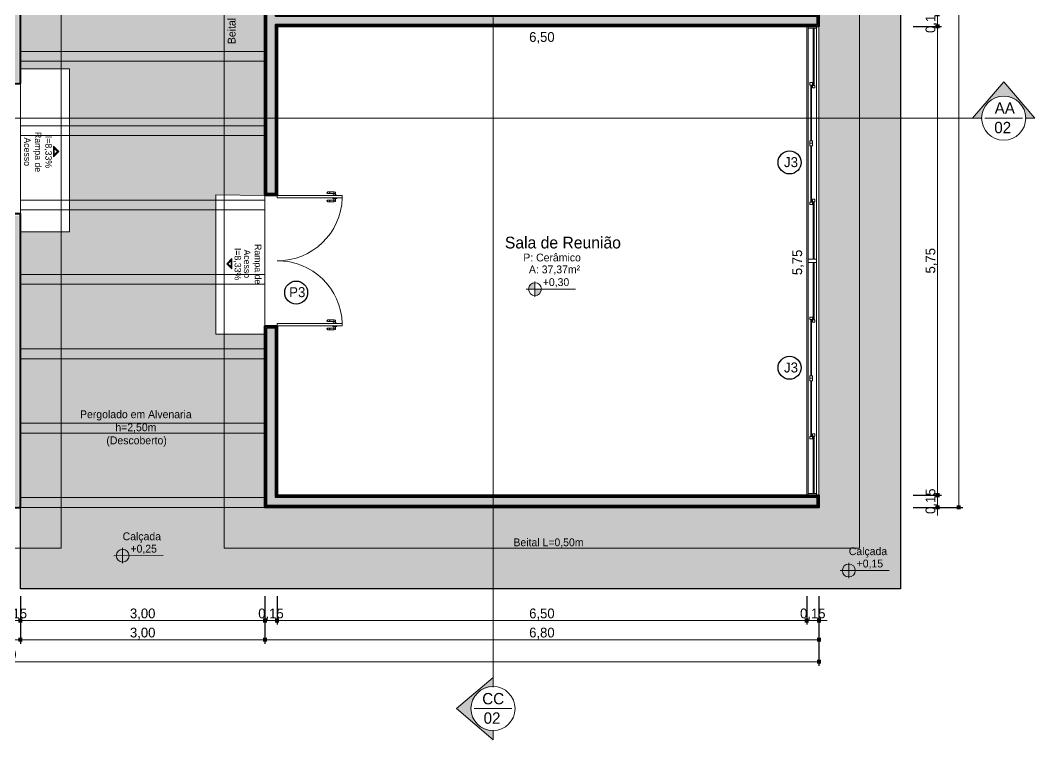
# Model space of a CAD drawing. Header units: millimetres. Extents: x 3006 to 6000, y 1661 to 3774.
# Drawn here: x 3667.03 to 3679.48, y 1802.35 to 1811.18 of the extents above; entities that cross this region are included whole.
import ezdxf

# ---------------------------------------------------------------- set-up
doc = ezdxf.new("R2010")
doc.units = ezdxf.units.MM
doc.header["$LTSCALE"] = 10
doc.linetypes.add('ACAD_ISO03W100', pattern=[30, 12, -18])
for name, color, linetype, lineweight in [('.10', 200, 'Continuous', 9), ('.10 ultra fina', 240, 'Continuous', 5), ('.15', 150, 'Continuous', 15), ('.20', 130, 'Continuous', 20), ('.40', 20, 'Continuous', 40), ('.40 Interno parede', 27, 'Continuous', 40), ('COTAS', 230, 'Continuous', 15), ('MARCAÇÕES', 230, 'Continuous', 15)]:
    doc.layers.add(name, color=color, linetype=linetype, lineweight=lineweight)
doc.layers.add('.20 hachura', color=185, linetype='Continuous')
doc.layers.add('Escrita', color=34, linetype='Continuous')
doc.styles.add('Texto Wilian', font='himalaya.ttf')
doc.dimstyles.new('Cota 1-75 Exter WMJ', dxfattribs={"dimtxt": 0.12, "dimasz": 0.05, "dimexe": 0.05, "dimexo": 0.1, "dimgap": 0.002, "dimtad": 1, "dimzin": 1, "dimtxsty": 'Texto Wilian', "dimblk": 'BOXFILLED', "dimcen": 2.5, "dimclrd": 230, "dimclre": 230, "dimclrt": 104, "dimazin": 0, "dimtfac": 1, "dimtix": 1, "dimtmove": 0, "dimatfit": 3, "dimfxl": 0.3, "dimfxlon": 1, "dimlwd": 20, "dimarcsym": 1})
doc.dimstyles.new('Cota 1-75 Interna WMJ', dxfattribs={"dimtxt": 0.12, "dimasz": 0.01, "dimexe": 1.25, "dimexo": 0.625, "dimgap": 0.05, "dimtad": 1, "dimzin": 1, "dimtxsty": 'Texto Wilian', "dimcen": 0, "dimse1": 1, "dimse2": 1, "dimsd1": 1, "dimsd2": 1, "dimclrd": 106, "dimclrt": 104, "dimazin": 0, "dimtfac": 1, "dimtix": 1, "dimtmove": 0, "dimatfit": 3, "dimfxl": 1, "dimlwd": 35, "dimarcsym": 2})

# ---------------------------------------------------------------- blocks, each defined once
blk = doc.blocks.new('_BoxFilled')
at = {"color": 0, "linetype": 'ByBlock', "lineweight": -2}
blk.add_line((-0.5, 0), (-1, 0), dxfattribs=at)
at = {"color": 0, "linetype": 'ByBlock'}
blk.add_solid([(-0.5, 0.5), (0.5, 0.5), (-0.5, -0.5), (0.5, -0.5)], dxfattribs=at)
blk = doc.blocks.new('*D93')
at = {"layer": 'COTAS', "color": 230, "lineweight": -2, "transparency": 16777216}
for p, q in [((3666.879, 1804.117), (3666.879, 1803.767)), ((3667.029, 1804.117), (3667.029, 1803.767))]:
    blk.add_line(p, q, dxfattribs=at)
at = {"layer": 'COTAS', "color": 230, "linetype": 'Continuous', "lineweight": 20, "transparency": 16777216}
for p, q in [((3666.829, 1803.817), (3666.779, 1803.817)), ((3666.879, 1803.817), (3667.029, 1803.817)), ((3667.079, 1803.817), (3667.129, 1803.817))]:
    blk.add_line(p, q, dxfattribs=at)
at = {"layer": 'Defpoints', "color": 0, "transparency": 16777216}
for p in [(3666.879, 1804.54), (3667.029, 1804.39), (3667.029, 1803.817)]:
    blk.add_point(p, dxfattribs=at)
at = {"layer": 'COTAS', "color": 230, "lineweight": 20, "transparency": 16777216, "xscale": 0.05, "yscale": 0.05, "zscale": 0.05}
blk.add_blockref('_BoxFilled', (3666.879, 1803.817), dxfattribs=at)
at = {"layer": 'COTAS', "color": 230, "lineweight": 20, "transparency": 16777216, "xscale": 0.05, "yscale": 0.05, "zscale": 0.05, "rotation": 180}
blk.add_blockref('_BoxFilled', (3667.029, 1803.817), dxfattribs=at)
at = {"layer": 'COTAS', "color": 104, "transparency": 16777216, "insert": (3666.954, 1803.893), "char_height": 0.12, "attachment_point": 5, "style": 'Texto Wilian'}
blk.add_mtext('0,15', dxfattribs=at)
blk = doc.blocks.new('*D94')
at = {"layer": 'COTAS', "color": 230, "lineweight": -2, "transparency": 16777216}
for p, q in [((3667.029, 1804.117), (3667.029, 1803.767)), ((3670.029, 1804.117), (3670.029, 1803.767))]:
    blk.add_line(p, q, dxfattribs=at)
at = {"layer": 'COTAS', "color": 230, "linetype": 'Continuous', "lineweight": 20, "transparency": 16777216}
blk.add_line((3667.079, 1803.817), (3669.979, 1803.817), dxfattribs=at)
at = {"layer": 'Defpoints', "color": 0, "transparency": 16777216}
for p in [(3667.029, 1804.39), (3670.029, 1804.39), (3670.029, 1803.817)]:
    blk.add_point(p, dxfattribs=at)
at = {"layer": 'COTAS', "color": 230, "lineweight": 20, "transparency": 16777216, "xscale": 0.05, "yscale": 0.05, "zscale": 0.05, "rotation": 180}
blk.add_blockref('_BoxFilled', (3667.029, 1803.817), dxfattribs=at)
at = {"layer": 'COTAS', "color": 230, "lineweight": 20, "transparency": 16777216, "xscale": 0.05, "yscale": 0.05, "zscale": 0.05}
blk.add_blockref('_BoxFilled', (3670.029, 1803.817), dxfattribs=at)
at = {"layer": 'COTAS', "color": 104, "transparency": 16777216, "insert": (3668.529, 1803.893), "char_height": 0.12, "attachment_point": 5, "style": 'Texto Wilian'}
blk.add_mtext('3,00', dxfattribs=at)
blk = doc.blocks.new('*D95')
at = {"layer": 'COTAS', "color": 230, "lineweight": -2, "transparency": 16777216}
for p, q in [((3670.029, 1804.117), (3670.029, 1803.767)), ((3670.179, 1804.117), (3670.179, 1803.767))]:
    blk.add_line(p, q, dxfattribs=at)
at = {"layer": 'COTAS', "color": 230, "linetype": 'Continuous', "lineweight": 20, "transparency": 16777216}
for p, q in [((3669.979, 1803.817), (3669.929, 1803.817)), ((3670.029, 1803.817), (3670.179, 1803.817)), ((3670.229, 1803.817), (3670.279, 1803.817))]:
    blk.add_line(p, q, dxfattribs=at)
at = {"layer": 'Defpoints', "color": 0, "transparency": 16777216}
for p in [(3670.179, 1804.54), (3670.029, 1804.39), (3670.179, 1803.817)]:
    blk.add_point(p, dxfattribs=at)
at = {"layer": 'COTAS', "color": 230, "lineweight": 20, "transparency": 16777216, "xscale": 0.05, "yscale": 0.05, "zscale": 0.05}
blk.add_blockref('_BoxFilled', (3670.029, 1803.817), dxfattribs=at)
at = {"layer": 'COTAS', "color": 230, "lineweight": 20, "transparency": 16777216, "xscale": 0.05, "yscale": 0.05, "zscale": 0.05, "rotation": 180}
blk.add_blockref('_BoxFilled', (3670.179, 1803.817), dxfattribs=at)
at = {"layer": 'COTAS', "color": 104, "transparency": 16777216, "insert": (3670.104, 1803.893), "char_height": 0.12, "attachment_point": 5, "style": 'Texto Wilian'}
blk.add_mtext('0,15', dxfattribs=at)
blk = doc.blocks.new('*D96')
at = {"layer": 'COTAS', "color": 230, "lineweight": -2, "transparency": 16777216}
for p, q in [((3670.179, 1804.117), (3670.179, 1803.767)), ((3676.679, 1804.117), (3676.679, 1803.767))]:
    blk.add_line(p, q, dxfattribs=at)
at = {"layer": 'COTAS', "color": 230, "linetype": 'Continuous', "lineweight": 20, "transparency": 16777216}
blk.add_line((3670.229, 1803.817), (3676.629, 1803.817), dxfattribs=at)
at = {"layer": 'Defpoints', "color": 0, "transparency": 16777216}
for p in [(3670.179, 1804.54), (3676.679, 1804.54), (3676.679, 1803.817)]:
    blk.add_point(p, dxfattribs=at)
at = {"layer": 'COTAS', "color": 230, "lineweight": 20, "transparency": 16777216, "xscale": 0.05, "yscale": 0.05, "zscale": 0.05, "rotation": 180}
blk.add_blockref('_BoxFilled', (3670.179, 1803.817), dxfattribs=at)
at = {"layer": 'COTAS', "color": 230, "lineweight": 20, "transparency": 16777216, "xscale": 0.05, "yscale": 0.05, "zscale": 0.05}
blk.add_blockref('_BoxFilled', (3676.679, 1803.817), dxfattribs=at)
at = {"layer": 'COTAS', "color": 104, "transparency": 16777216, "insert": (3673.429, 1803.893), "char_height": 0.12, "attachment_point": 5, "style": 'Texto Wilian'}
blk.add_mtext('6,50', dxfattribs=at)
blk = doc.blocks.new('*D97')
at = {"layer": 'COTAS', "color": 230, "lineweight": -2, "transparency": 16777216}
for p, q in [((3676.679, 1804.117), (3676.679, 1803.767)), ((3676.829, 1804.117), (3676.829, 1803.767))]:
    blk.add_line(p, q, dxfattribs=at)
at = {"layer": 'COTAS', "color": 230, "linetype": 'Continuous', "lineweight": 20, "transparency": 16777216}
for p, q in [((3676.629, 1803.817), (3676.579, 1803.817)), ((3676.679, 1803.817), (3676.829, 1803.817)), ((3676.879, 1803.817), (3676.929, 1803.817))]:
    blk.add_line(p, q, dxfattribs=at)
at = {"layer": 'Defpoints', "color": 0, "transparency": 16777216}
for p in [(3676.679, 1804.54), (3676.829, 1804.54), (3676.829, 1803.817)]:
    blk.add_point(p, dxfattribs=at)
at = {"layer": 'COTAS', "color": 230, "lineweight": 20, "transparency": 16777216, "xscale": 0.05, "yscale": 0.05, "zscale": 0.05}
blk.add_blockref('_BoxFilled', (3676.679, 1803.817), dxfattribs=at)
at = {"layer": 'COTAS', "color": 230, "lineweight": 20, "transparency": 16777216, "xscale": 0.05, "yscale": 0.05, "zscale": 0.05, "rotation": 180}
blk.add_blockref('_BoxFilled', (3676.829, 1803.817), dxfattribs=at)
at = {"layer": 'COTAS', "color": 104, "transparency": 16777216, "insert": (3676.754, 1803.893), "char_height": 0.12, "attachment_point": 5, "style": 'Texto Wilian'}
blk.add_mtext('0,15', dxfattribs=at)
blk = doc.blocks.new('*D98')
at = {"layer": 'COTAS', "color": 230, "lineweight": -2, "transparency": 16777216}
for p, q in [((3656.729, 1803.881), (3656.729, 1803.531)), ((3667.029, 1803.881), (3667.029, 1803.531))]:
    blk.add_line(p, q, dxfattribs=at)
at = {"layer": 'COTAS', "color": 230, "linetype": 'Continuous', "lineweight": 20, "transparency": 16777216}
blk.add_line((3656.779, 1803.581), (3666.979, 1803.581), dxfattribs=at)
at = {"layer": 'Defpoints', "color": 0, "transparency": 16777216}
for p in [(3656.729, 1804.39), (3667.029, 1804.39), (3667.029, 1803.581)]:
    blk.add_point(p, dxfattribs=at)
at = {"layer": 'COTAS', "color": 230, "lineweight": 20, "transparency": 16777216, "xscale": 0.05, "yscale": 0.05, "zscale": 0.05, "rotation": 180}
blk.add_blockref('_BoxFilled', (3656.729, 1803.581), dxfattribs=at)
at = {"layer": 'COTAS', "color": 230, "lineweight": 20, "transparency": 16777216, "xscale": 0.05, "yscale": 0.05, "zscale": 0.05}
blk.add_blockref('_BoxFilled', (3667.029, 1803.581), dxfattribs=at)
at = {"layer": 'COTAS', "color": 104, "transparency": 16777216, "insert": (3661.879, 1803.658), "char_height": 0.12, "attachment_point": 5, "style": 'Texto Wilian'}
blk.add_mtext('10,30', dxfattribs=at)
blk = doc.blocks.new('*D99')
at = {"layer": 'COTAS', "color": 230, "lineweight": -2, "transparency": 16777216}
for p, q in [((3667.029, 1803.881), (3667.029, 1803.531)), ((3670.029, 1803.881), (3670.029, 1803.531))]:
    blk.add_line(p, q, dxfattribs=at)
at = {"layer": 'COTAS', "color": 230, "linetype": 'Continuous', "lineweight": 20, "transparency": 16777216}
blk.add_line((3667.079, 1803.581), (3669.979, 1803.581), dxfattribs=at)
at = {"layer": 'Defpoints', "color": 0, "transparency": 16777216}
for p in [(3667.029, 1804.39), (3670.029, 1804.39), (3670.029, 1803.581)]:
    blk.add_point(p, dxfattribs=at)
at = {"layer": 'COTAS', "color": 230, "lineweight": 20, "transparency": 16777216, "xscale": 0.05, "yscale": 0.05, "zscale": 0.05, "rotation": 180}
blk.add_blockref('_BoxFilled', (3667.029, 1803.581), dxfattribs=at)
at = {"layer": 'COTAS', "color": 230, "lineweight": 20, "transparency": 16777216, "xscale": 0.05, "yscale": 0.05, "zscale": 0.05}
blk.add_blockref('_BoxFilled', (3670.029, 1803.581), dxfattribs=at)
at = {"layer": 'COTAS', "color": 104, "transparency": 16777216, "insert": (3668.529, 1803.658), "char_height": 0.12, "attachment_point": 5, "style": 'Texto Wilian'}
blk.add_mtext('3,00', dxfattribs=at)
blk = doc.blocks.new('*D100')
at = {"layer": 'COTAS', "color": 230, "lineweight": -2, "transparency": 16777216}
for p, q in [((3670.029, 1803.881), (3670.029, 1803.531)), ((3676.829, 1803.881), (3676.829, 1803.531))]:
    blk.add_line(p, q, dxfattribs=at)
at = {"layer": 'COTAS', "color": 230, "linetype": 'Continuous', "lineweight": 20, "transparency": 16777216}
blk.add_line((3676.779, 1803.581), (3670.079, 1803.581), dxfattribs=at)
at = {"layer": 'Defpoints', "color": 0, "transparency": 16777216}
for p in [(3670.029, 1804.39), (3676.829, 1804.39), (3670.029, 1803.581)]:
    blk.add_point(p, dxfattribs=at)
at = {"layer": 'COTAS', "color": 230, "lineweight": 20, "transparency": 16777216, "xscale": 0.05, "yscale": 0.05, "zscale": 0.05, "rotation": 180}
blk.add_blockref('_BoxFilled', (3670.029, 1803.581), dxfattribs=at)
at = {"layer": 'COTAS', "color": 230, "lineweight": 20, "transparency": 16777216, "xscale": 0.05, "yscale": 0.05, "zscale": 0.05}
blk.add_blockref('_BoxFilled', (3676.829, 1803.581), dxfattribs=at)
at = {"layer": 'COTAS', "color": 104, "transparency": 16777216, "insert": (3673.429, 1803.658), "char_height": 0.12, "attachment_point": 5, "style": 'Texto Wilian'}
blk.add_mtext('6,80', dxfattribs=at)
blk = doc.blocks.new('*D84')
at = {"layer": 'COTAS', "color": 230, "lineweight": -2, "transparency": 16777216}
for p, q in [((3656.729, 1803.612), (3656.729, 1803.262)), ((3676.829, 1803.612), (3676.829, 1803.262))]:
    blk.add_line(p, q, dxfattribs=at)
at = {"layer": 'COTAS', "color": 230, "linetype": 'Continuous', "lineweight": 20, "transparency": 16777216}
blk.add_line((3676.779, 1803.312), (3656.779, 1803.312), dxfattribs=at)
at = {"layer": 'Defpoints', "color": 0, "transparency": 16777216}
for p in [(3656.729, 1804.39), (3676.829, 1804.39), (3656.729, 1803.312)]:
    blk.add_point(p, dxfattribs=at)
at = {"layer": 'COTAS', "color": 230, "lineweight": 20, "transparency": 16777216, "xscale": 0.05, "yscale": 0.05, "zscale": 0.05, "rotation": 180}
blk.add_blockref('_BoxFilled', (3656.729, 1803.312), dxfattribs=at)
at = {"layer": 'COTAS', "color": 230, "lineweight": 20, "transparency": 16777216, "xscale": 0.05, "yscale": 0.05, "zscale": 0.05}
blk.add_blockref('_BoxFilled', (3676.829, 1803.312), dxfattribs=at)
at = {"layer": 'COTAS', "color": 104, "transparency": 16777216, "insert": (3666.779, 1803.389), "char_height": 0.12, "attachment_point": 5, "style": 'Texto Wilian'}
blk.add_mtext('20,10', dxfattribs=at)
blk = doc.blocks.new('*D101')
at = {"layer": 'COTAS', "color": 230, "linetype": 'Continuous', "lineweight": 20, "transparency": 16777216}
for p, q in [((3678.285, 1805.405), (3678.285, 1805.455)), ((3678.285, 1805.205), (3678.285, 1805.355)), ((3678.285, 1805.155), (3678.285, 1805.105))]:
    blk.add_line(p, q, dxfattribs=at)
at = {"layer": 'COTAS', "color": 230, "lineweight": -2, "transparency": 16777216}
for p, q in [((3677.985, 1805.355), (3678.335, 1805.355)), ((3677.985, 1805.205), (3678.335, 1805.205))]:
    blk.add_line(p, q, dxfattribs=at)
at = {"layer": 'Defpoints', "color": 0, "transparency": 16777216}
for p in [(3677.485, 1805.355), (3678.285, 1805.355), (3677.485, 1805.205)]:
    blk.add_point(p, dxfattribs=at)
at = {"layer": 'COTAS', "color": 230, "lineweight": 20, "transparency": 16777216, "xscale": 0.05, "yscale": 0.05, "zscale": 0.05}
for p, rotation in [((3678.285, 1805.355), 270), ((3678.285, 1805.205), 90)]:
    blk.add_blockref('_BoxFilled', p, dxfattribs=dict(at, rotation=rotation))
at = {"layer": 'COTAS', "color": 104, "transparency": 16777216, "insert": (3678.209, 1805.28), "char_height": 0.12, "attachment_point": 5, "rotation": 90, "style": 'Texto Wilian'}
blk.add_mtext('0,15', dxfattribs=at)
blk = doc.blocks.new('*D102')
at = {"layer": 'COTAS', "color": 230, "lineweight": -2, "transparency": 16777216}
for p, q in [((3677.985, 1811.105), (3678.335, 1811.105)), ((3677.985, 1805.355), (3678.335, 1805.355))]:
    blk.add_line(p, q, dxfattribs=at)
at = {"layer": 'COTAS', "color": 230, "linetype": 'Continuous', "lineweight": 20, "transparency": 16777216}
blk.add_line((3678.285, 1805.405), (3678.285, 1811.055), dxfattribs=at)
at = {"layer": 'Defpoints', "color": 0, "transparency": 16777216}
for p in [(3677.485, 1811.105), (3678.285, 1811.105), (3677.485, 1805.355)]:
    blk.add_point(p, dxfattribs=at)
at = {"layer": 'COTAS', "color": 230, "lineweight": 20, "transparency": 16777216, "xscale": 0.05, "yscale": 0.05, "zscale": 0.05}
for p, rotation in [((3678.285, 1811.105), 90), ((3678.285, 1805.355), 270)]:
    blk.add_blockref('_BoxFilled', p, dxfattribs=dict(at, rotation=rotation))
at = {"layer": 'COTAS', "color": 104, "transparency": 16777216, "insert": (3678.209, 1808.23), "char_height": 0.12, "attachment_point": 5, "rotation": 90, "style": 'Texto Wilian'}
blk.add_mtext('5,75', dxfattribs=at)
blk = doc.blocks.new('*D103')
at = {"layer": 'COTAS', "color": 230, "lineweight": -2, "transparency": 16777216}
for p, q in [((3677.985, 1811.255), (3678.335, 1811.255)), ((3677.985, 1811.105), (3678.335, 1811.105))]:
    blk.add_line(p, q, dxfattribs=at)
at = {"layer": 'COTAS', "color": 230, "linetype": 'Continuous', "lineweight": 20, "transparency": 16777216}
for p, q in [((3678.285, 1811.305), (3678.285, 1811.355)), ((3678.285, 1811.105), (3678.285, 1811.255)), ((3678.285, 1811.055), (3678.285, 1811.005))]:
    blk.add_line(p, q, dxfattribs=at)
at = {"layer": 'Defpoints', "color": 0, "transparency": 16777216}
for p in [(3677.485, 1811.255), (3678.285, 1811.255), (3677.485, 1811.105)]:
    blk.add_point(p, dxfattribs=at)
at = {"layer": 'COTAS', "color": 230, "lineweight": 20, "transparency": 16777216, "xscale": 0.05, "yscale": 0.05, "zscale": 0.05}
for p, rotation in [((3678.285, 1811.255), 270), ((3678.285, 1811.105), 90)]:
    blk.add_blockref('_BoxFilled', p, dxfattribs=dict(at, rotation=rotation))
at = {"layer": 'COTAS', "color": 104, "transparency": 16777216, "insert": (3678.209, 1811.18), "char_height": 0.12, "attachment_point": 5, "rotation": 90, "style": 'Texto Wilian'}
blk.add_mtext('0,15', dxfattribs=at)
blk = doc.blocks.new('*D85')
at = {"layer": 'COTAS', "color": 230, "lineweight": -2, "transparency": 16777216}
for p, q in [((3678.245, 1822.655), (3678.595, 1822.655)), ((3678.245, 1805.205), (3678.595, 1805.205))]:
    blk.add_line(p, q, dxfattribs=at)
at = {"layer": 'COTAS', "color": 230, "linetype": 'Continuous', "lineweight": 20, "transparency": 16777216}
blk.add_line((3678.545, 1822.605), (3678.545, 1805.255), dxfattribs=at)
at = {"layer": 'Defpoints', "color": 0, "transparency": 16777216}
for p in [(3678.009, 1822.655), (3678.009, 1805.205), (3678.545, 1805.205)]:
    blk.add_point(p, dxfattribs=at)
at = {"layer": 'COTAS', "color": 230, "lineweight": 20, "transparency": 16777216, "xscale": 0.05, "yscale": 0.05, "zscale": 0.05}
for p, rotation in [((3678.545, 1822.655), 90), ((3678.545, 1805.205), 270)]:
    blk.add_blockref('_BoxFilled', p, dxfattribs=dict(at, rotation=rotation))
at = {"layer": 'COTAS', "color": 104, "transparency": 16777216, "insert": (3678.468, 1813.93), "char_height": 0.12, "attachment_point": 5, "rotation": 90, "style": 'Texto Wilian'}
blk.add_mtext('17,45', dxfattribs=at)
blk = doc.blocks.new('*D131')
at = {"layer": 'Defpoints', "color": 0, "transparency": 16777216}
for p in [(3670.179, 1811.105), (3676.679, 1811.105), (3676.679, 1810.84)]:
    blk.add_point(p, dxfattribs=at)
at = {"layer": 'COTAS', "color": 104, "transparency": 16777216, "insert": (3673.429, 1810.964), "char_height": 0.12, "attachment_point": 5, "style": 'Texto Wilian'}
blk.add_mtext('6,50', dxfattribs=at)
blk = doc.blocks.new('*D132')
at = {"layer": 'Defpoints', "color": 0, "transparency": 16777216}
for p in [(3670.179, 1811.105), (3670.179, 1805.355), (3676.699, 1805.355)]:
    blk.add_point(p, dxfattribs=at)
at = {"layer": 'COTAS', "color": 104, "transparency": 16777216, "insert": (3676.574, 1808.21), "char_height": 0.12, "attachment_point": 5, "rotation": 90, "style": 'Texto Wilian'}
blk.add_mtext('5,75', dxfattribs=at)
blk = doc.blocks.new('*D150')
at = {"layer": 'Defpoints', "color": 0, "transparency": 16777216}
for p in [(3676.679, 1812.679), (3676.679, 1810.079), (3676.709, 1810.079)]:
    blk.add_point(p, dxfattribs=at)
at = {"layer": 'COTAS', "color": 104, "transparency": 16777216, "insert": (3676.584, 1811.912), "char_height": 0.12, "attachment_point": 5, "rotation": 90, "style": 'Texto Wilian'}
blk.add_mtext('2,60', dxfattribs=at)

msp = doc.modelspace()

# ---------------------------------------------------------------- hatches: boundary and pattern name
at = {"layer": '.10', "lineweight": 9}
h = msp.add_hatch(color=200, dxfattribs=at)
h.dxf.hatch_style = 1
h.paths.add_polyline_path([(3678.833, 1809.98), (3678.716, 1809.98), (3679.097, 1810.427), (3679.478, 1809.98), (3679.361, 1809.98, 1)])
h = msp.add_hatch(color=200, dxfattribs=at)
h.dxf.hatch_style = 1
h.paths.add_polyline_path([(3672.829, 1802.999), (3672.829, 1803.117), (3672.382, 1802.736), (3672.829, 1802.355), (3672.829, 1802.472, -1)])
at = {"layer": '.10 ultra fina', "lineweight": 5}
h = msp.add_hatch(color=240, dxfattribs=at)
h.dxf.hatch_style = 1
h.paths.add_polyline_path([(3667.498, 1809.569), (3667.433, 1809.634), (3667.433, 1809.504)])
h.paths.add_polyline_path([(3667.443, 1809.529), (3667.443, 1809.609), (3667.483, 1809.569)], flags=16)
h = msp.add_hatch(color=240, dxfattribs=at)
h.dxf.hatch_style = 1
h.paths.add_polyline_path([(3669.624, 1808.129), (3669.624, 1808.259), (3669.56, 1808.194)])
h.paths.add_polyline_path([(3669.614, 1808.154), (3669.574, 1808.194), (3669.614, 1808.234)], flags=16)
at = {"layer": '.20 hachura'}
h = msp.add_hatch(dxfattribs=at)
h.set_pattern_fill('AR-HBONE', color=185, scale=0.001)
h.set_pattern_definition([(45, (0.5, -60.05557), (0, 0.143684098), [0.3048, -0.1016]), (135, (0.57184, -59.98373), (1e-17, 0.143684098), [0.3048, -0.1016])])
h.paths.add_polyline_path([(3670.029, 1818.611), (3669.429, 1818.611), (3669.429, 1820.611), (3670.029, 1820.611), (3670.029, 1822.655), (3676.829, 1822.655), (3676.829, 1805.205), (3670.029, 1805.205), (3670.029, 1807.33), (3669.429, 1807.33), (3669.429, 1809.039), (3670.029, 1809.03), (3670.029, 1812.83), (3669.429, 1812.83), (3669.429, 1815.03), (3670.029, 1815.03)], flags=16)
h.paths.add_polyline_path([(3670.029, 1818.83), (3670.179, 1818.83), (3670.179, 1816.755), (3676.679, 1816.755), (3676.829, 1816.755), (3676.829, 1816.605), (3676.809, 1816.605), (3676.809, 1814.005), (3676.829, 1814.005), (3676.829, 1813.855), (3676.809, 1813.855), (3676.809, 1811.255), (3676.829, 1811.255), (3676.829, 1811.105), (3676.679, 1811.105), (3670.179, 1811.105), (3670.179, 1809.03), (3670.029, 1809.03), (3670.029, 1812.93), (3670.279, 1812.93), (3670.279, 1812.78), (3670.179, 1812.78), (3670.179, 1811.255), (3676.679, 1811.255), (3676.709, 1811.255), (3676.709, 1813.855), (3676.679, 1813.855), (3673.629, 1813.855), (3673.629, 1812.78), (3671.079, 1812.78), (3671.079, 1812.93), (3671.629, 1812.93), (3671.659, 1812.93), (3671.659, 1814.93), (3671.629, 1814.93), (3671.079, 1814.93), (3671.079, 1815.08), (3673.629, 1815.08), (3673.629, 1814.005), (3676.679, 1814.005), (3676.709, 1814.005), (3676.709, 1816.605), (3676.679, 1816.605), (3670.179, 1816.605), (3670.179, 1815.08), (3670.279, 1815.08), (3670.279, 1814.93), (3670.029, 1814.93)], flags=0)
h.paths.add_polyline_path([(3669.624, 1813.848), (3669.56, 1813.913), (3669.624, 1813.978)], flags=0)
h.paths.add_polyline_path([(3669.624, 1819.529), (3669.56, 1819.594), (3669.624, 1819.659)], flags=0)
h.paths.add_polyline_path([(3670.029, 1820.43), (3670.029, 1822.655), (3676.829, 1822.655), (3676.829, 1822.505), (3676.679, 1822.505), (3670.179, 1822.505), (3670.179, 1820.43)], flags=0)
h.paths.add_polyline_path([(3669.624, 1808.129), (3669.56, 1808.194), (3669.624, 1808.259)], flags=0)
h.paths.add_polyline_path([(3670.029, 1807.43), (3670.179, 1807.43), (3670.179, 1805.355), (3676.679, 1805.355), (3676.829, 1805.355), (3676.829, 1805.205), (3670.029, 1805.205)], flags=0)
edge = h.paths.add_edge_path(flags=16)
edge.add_arc((3673.464, 1822.716), 0.0158, 0, 360)
edge = h.paths.add_edge_path(flags=16)
edge.add_arc((3674.164, 1822.716), 0.0152, 0, 360)
edge = h.paths.add_edge_path(flags=16)
edge.add_arc((3674.864, 1822.716), 0.0249, 0, 360)
h.paths.add_polyline_path([(3677.829, 1823.655), (3668.529, 1823.655), (3667.029, 1823.655), (3667.029, 1822.655), (3667.029, 1819.236), (3667.629, 1819.236), (3667.629, 1817.236), (3667.029, 1817.236), (3667.029, 1810.586), (3667.629, 1810.586), (3667.629, 1808.586), (3667.029, 1808.586), (3667.029, 1805.205), (3667.029, 1804.205), (3668.529, 1804.205), (3677.829, 1804.205)])
h = msp.add_hatch(color=185, dxfattribs=at)
h.dxf.hatch_style = 1
h.paths.add_polyline_path([(3667.009, 1817.435), (3666.899, 1817.435), (3666.899, 1813.985), (3656.749, 1813.985), (3656.749, 1813.875), (3666.899, 1813.875), (3666.899, 1810.425), (3667.009, 1810.425)])
h.paths.add_polyline_path([(3670.159, 1818.81), (3670.049, 1818.81), (3670.049, 1814.95), (3670.259, 1814.95), (3670.259, 1815.06), (3670.159, 1815.06), (3670.159, 1816.625), (3676.679, 1816.625), (3676.809, 1816.625), (3676.809, 1816.735), (3676.679, 1816.735), (3670.159, 1816.735)])
h.paths.add_polyline_path([(3670.159, 1822.525), (3676.679, 1822.525), (3676.809, 1822.525), (3676.809, 1822.635), (3670.049, 1822.635), (3670.049, 1820.45), (3670.159, 1820.45)])
h.paths.add_polyline_path([(3667.009, 1822.635), (3656.749, 1822.635), (3656.749, 1822.525), (3666.899, 1822.525), (3666.899, 1819.075), (3667.009, 1819.075)])
h.paths.add_polyline_path([(3673.609, 1815.06), (3671.099, 1815.06), (3671.099, 1814.95), (3671.649, 1814.95), (3671.759, 1814.95), (3673.499, 1814.95), (3673.499, 1812.91), (3671.759, 1812.91), (3671.649, 1812.91), (3671.099, 1812.91), (3671.099, 1812.8), (3673.609, 1812.8), (3673.609, 1813.875), (3676.679, 1813.875), (3676.809, 1813.875), (3676.809, 1813.985), (3676.679, 1813.985), (3673.609, 1813.985)])
h.paths.add_polyline_path([(3670.159, 1812.8), (3670.259, 1812.8), (3670.259, 1812.91), (3670.049, 1812.91), (3670.049, 1809.05), (3670.159, 1809.05), (3670.159, 1811.125), (3676.679, 1811.125), (3676.809, 1811.125), (3676.809, 1811.235), (3676.679, 1811.235), (3670.159, 1811.235)])
h.paths.add_polyline_path([(3667.009, 1808.785), (3666.899, 1808.785), (3666.899, 1805.335), (3656.749, 1805.335), (3656.749, 1805.225), (3667.009, 1805.225)])
h = msp.add_hatch(color=185, dxfattribs=at)
h.dxf.hatch_style = 1
h.paths.add_polyline_path([(3670.159, 1807.41), (3670.049, 1807.41), (3670.049, 1805.225), (3676.809, 1805.225), (3676.809, 1805.335), (3676.679, 1805.335), (3670.159, 1805.335)])
at = {"layer": 'MARCAÇÕES'}
h = msp.add_hatch(color=256, dxfattribs=at)
h.paths.add_polyline_path([(3673.344, 1807.961, 0.414214), (3673.265, 1807.882), (3673.344, 1807.882)])
h.paths.add_polyline_path([(3673.423, 1807.882), (3673.344, 1807.882), (3673.344, 1807.803, 0.414214)])
h = msp.add_hatch(color=256, dxfattribs=at)
h.paths.add_polyline_path([(3668.283, 1804.691, 0.414214), (3668.204, 1804.612), (3668.283, 1804.612)])
h.paths.add_polyline_path([(3668.362, 1804.612), (3668.283, 1804.612), (3668.283, 1804.534, 0.414214)])
h = msp.add_hatch(color=256, dxfattribs=at)
h.paths.add_polyline_path([(3677.196, 1804.508, 0.414214), (3677.117, 1804.43), (3677.196, 1804.43)])
h.paths.add_polyline_path([(3677.275, 1804.43), (3677.196, 1804.43), (3677.196, 1804.351, 0.414214)])

# ---------------------------------------------------------------- linework, layer by layer
at = {"layer": '.10', "color": 200, "linetype": 'ACAD_ISO03W100', "lineweight": 9, "ltscale": 0.1}
for p, q in [((3672.829, 1803.058), (3672.829, 1824.58)), ((3672.829, 1824.58), (3672.829, 1803.058)), ((3655.317, 1809.98), (3677.488, 1809.98)), ((3678.775, 1809.98), (3655.317, 1809.98))]:
    msp.add_line(p, q, dxfattribs=at)
at = {"layer": '.10', "color": 200, "lineweight": 9}
for p, q in [((3667.029, 1810.405), (3667.029, 1808.767)), ((3679.097, 1810.427), (3678.716, 1809.98)), ((3679.097, 1810.427), (3679.478, 1809.98)), ((3678.833, 1809.98), (3678.716, 1809.98)), ((3679.329, 1809.98), (3678.865, 1809.98)), ((3679.478, 1809.98), (3679.361, 1809.98)), ((3670.029, 1809.03), (3670.029, 1807.43)), ((3672.382, 1802.736), (3672.829, 1803.117)), ((3672.829, 1802.999), (3672.829, 1803.117)), ((3672.382, 1802.736), (3672.829, 1802.355)), ((3673.06, 1802.736), (3672.597, 1802.736)), ((3672.829, 1802.355), (3672.829, 1802.472))]:
    msp.add_line(p, q, dxfattribs=at)
for centre in [(3679.097, 1809.98), (3672.829, 1802.736)]:
    msp.add_circle(centre, 0.271, dxfattribs=at)
at = {"layer": '.10 ultra fina', "color": 240, "lineweight": 5}
for p, q in [((3676.699, 1811.085), (3676.699, 1808.25)), ((3676.799, 1808.25), (3676.799, 1811.085)), ((3676.699, 1805.375), (3676.699, 1808.21)), ((3676.799, 1808.21), (3676.799, 1805.375))]:
    msp.add_line(p, q, dxfattribs=at)
for points in [[(3667.029, 1810.586), (3667.629, 1810.586), (3667.629, 1808.586), (3667.029, 1808.586)], [(3670.029, 1809.03), (3669.429, 1809.039), (3669.429, 1807.33), (3670.029, 1807.33)]]:
    msp.add_lwpolyline(points, dxfattribs=at)
for points in [[(3667.433, 1809.504), (3667.433, 1809.634), (3667.498, 1809.569)], [(3667.443, 1809.609), (3667.483, 1809.569), (3667.443, 1809.529)], [(3669.624, 1808.129), (3669.624, 1808.259), (3669.56, 1808.194)], [(3669.614, 1808.234), (3669.574, 1808.194), (3669.614, 1808.154)]]:
    msp.add_lwpolyline(points, close=True, dxfattribs=at)
at = {"layer": '.15', "color": 150, "lineweight": 15}
for p, q in [((3676.679, 1811.105), (3676.679, 1808.23)), ((3676.759, 1810.382), (3676.759, 1811.085)), ((3676.769, 1810.382), (3676.769, 1811.085)), ((3676.829, 1808.23), (3676.829, 1811.105)), ((3667.029, 1810.797), (3670.029, 1810.797)), ((3667.029, 1810.677), (3670.029, 1810.677)), ((3676.729, 1810.386), (3676.729, 1809.701)), ((3676.739, 1810.386), (3676.739, 1809.701)), ((3667.029, 1809.885), (3670.029, 1809.885)), ((3667.029, 1809.765), (3670.029, 1809.765)), ((3676.729, 1808.95), (3676.729, 1809.641)), ((3676.739, 1808.95), (3676.739, 1809.641)), ((3670.797, 1809.075), (3670.877, 1809.075)), ((3670.797, 1809.075), (3670.797, 1809.055)), ((3670.797, 1809.055), (3670.877, 1809.055)), ((3670.822, 1809.075), (3670.822, 1809.055)), ((3670.827, 1809.075), (3670.827, 1809.055)), ((3670.847, 1809.075), (3670.877, 1809.075)), ((3670.847, 1809.055), (3670.877, 1809.055)), ((3670.862, 1809.036), (3670.912, 1809.036)), ((3670.862, 1809.03), (3670.862, 1809.036)), ((3670.877, 1809.075), (3670.877, 1809.055)), ((3670.877, 1809.055), (3670.897, 1809.055)), ((3670.877, 1809.055), (3670.877, 1809.036)), ((3670.897, 1809.055), (3670.897, 1809.036)), ((3670.912, 1809.03), (3670.912, 1809.036)), ((3667.029, 1808.973), (3670.029, 1808.973)), ((3670.797, 1808.974), (3670.877, 1808.974)), ((3670.797, 1808.954), (3670.797, 1808.974)), ((3670.797, 1808.954), (3670.877, 1808.954)), ((3670.822, 1808.954), (3670.822, 1808.974)), ((3670.827, 1808.954), (3670.827, 1808.974)), ((3670.847, 1808.974), (3670.877, 1808.974)), ((3670.847, 1808.954), (3670.877, 1808.954)), ((3670.862, 1809), (3670.862, 1808.993)), ((3670.862, 1808.993), (3670.912, 1808.993)), ((3670.877, 1808.974), (3670.877, 1808.993)), ((3670.877, 1808.954), (3670.877, 1808.974)), ((3670.877, 1808.974), (3670.897, 1808.974)), ((3670.897, 1808.974), (3670.897, 1808.993)), ((3670.912, 1809), (3670.912, 1808.993)), ((3676.759, 1808.954), (3676.759, 1808.25)), ((3676.769, 1808.954), (3676.769, 1808.25)), ((3667.029, 1808.853), (3670.029, 1808.853)), ((3676.679, 1805.355), (3676.679, 1808.23)), ((3676.759, 1807.505), (3676.759, 1808.21)), ((3676.769, 1807.505), (3676.769, 1808.21)), ((3676.829, 1808.23), (3676.829, 1805.355)), ((3667.029, 1808.061), (3670.029, 1808.061)), ((3667.029, 1807.941), (3670.029, 1807.941)), ((3670.797, 1807.505), (3670.797, 1807.485)), ((3670.797, 1807.505), (3670.877, 1807.505)), ((3670.797, 1807.485), (3670.877, 1807.485)), ((3670.797, 1807.404), (3670.877, 1807.404)), ((3670.797, 1807.384), (3670.797, 1807.404)), ((3670.822, 1807.505), (3670.822, 1807.485)), ((3670.822, 1807.384), (3670.822, 1807.404)), ((3670.827, 1807.505), (3670.827, 1807.485)), ((3670.827, 1807.384), (3670.827, 1807.404)), ((3670.847, 1807.505), (3670.877, 1807.505)), ((3670.847, 1807.485), (3670.877, 1807.485)), ((3670.847, 1807.404), (3670.877, 1807.404)), ((3670.862, 1807.46), (3670.862, 1807.466)), ((3670.862, 1807.466), (3670.912, 1807.466)), ((3670.862, 1807.43), (3670.862, 1807.423)), ((3670.862, 1807.423), (3670.912, 1807.423)), ((3670.877, 1807.505), (3670.877, 1807.485)), ((3670.877, 1807.485), (3670.877, 1807.466)), ((3670.877, 1807.485), (3670.897, 1807.485)), ((3670.877, 1807.404), (3670.877, 1807.423)), ((3670.877, 1807.404), (3670.897, 1807.404)), ((3670.877, 1807.384), (3670.877, 1807.404)), ((3670.897, 1807.485), (3670.897, 1807.466)), ((3670.897, 1807.404), (3670.897, 1807.423)), ((3670.912, 1807.46), (3670.912, 1807.466)), ((3670.912, 1807.43), (3670.912, 1807.423)), ((3676.729, 1807.509), (3676.729, 1806.819)), ((3676.739, 1807.509), (3676.739, 1806.819)), ((3670.797, 1807.384), (3670.877, 1807.384)), ((3670.847, 1807.384), (3670.877, 1807.384)), ((3667.029, 1807.149), (3670.029, 1807.149)), ((3667.029, 1807.029), (3670.029, 1807.029)), ((3676.729, 1806.074), (3676.729, 1806.759)), ((3676.739, 1806.074), (3676.739, 1806.759)), ((3667.029, 1806.237), (3670.029, 1806.237)), ((3667.029, 1806.117), (3670.029, 1806.117)), ((3676.759, 1806.077), (3676.759, 1805.375)), ((3676.769, 1806.077), (3676.769, 1805.375)), ((3667.029, 1805.325), (3670.029, 1805.325)), ((3667.029, 1805.205), (3670.029, 1805.205))]:
    msp.add_line(p, q, dxfattribs=at)
for points in [[(3656.229, 1823.155), (3667.529, 1823.155), (3667.529, 1804.705), (3656.229, 1804.705)], [(3669.529, 1804.705), (3677.329, 1804.705), (3677.329, 1823.155), (3669.529, 1823.155)]]:
    msp.add_lwpolyline(points, close=True, dxfattribs=at)
for centre in [(3670.887, 1809.065), (3670.887, 1808.964), (3670.887, 1807.495), (3670.887, 1807.394)]:
    msp.add_circle(centre, 0.01, dxfattribs=at)
for centre, radius, start, end in [((3670.797, 1809.065), 0.00749, 90, 270), ((3670.184, 1809.025), 0.795, 269.5928, 358.2178), ((3670.797, 1808.964), 0.00749, 90, 270), ((3670.184, 1807.435), 0.795, 1.7822, 90.4072), ((3670.797, 1807.495), 0.00749, 90, 270), ((3670.797, 1807.394), 0.00749, 90, 270)]:
    msp.add_arc(centre, radius, start, end, dxfattribs=at)
at = {"layer": '.20', "color": 130, "lineweight": 20}
for p, q in [((3676.699, 1811.085), (3676.699, 1811.105)), ((3676.699, 1811.085), (3676.799, 1811.085)), ((3676.799, 1811.085), (3676.799, 1811.105)), ((3676.699, 1808.25), (3676.799, 1808.25)), ((3676.699, 1808.25), (3676.699, 1808.23)), ((3676.699, 1808.21), (3676.699, 1808.23)), ((3676.699, 1808.21), (3676.799, 1808.21)), ((3676.799, 1808.25), (3676.799, 1808.23)), ((3676.799, 1808.21), (3676.799, 1808.23)), ((3676.699, 1805.375), (3676.799, 1805.375)), ((3676.699, 1805.375), (3676.699, 1805.355)), ((3676.799, 1805.375), (3676.799, 1805.355))]:
    msp.add_line(p, q, dxfattribs=at)
for points in [[(3676.749, 1810.416), (3676.749, 1810.386), (3676.719, 1810.386), (3676.719, 1810.416)], [(3676.779, 1810.352), (3676.779, 1810.382), (3676.749, 1810.382), (3676.749, 1810.352)], [(3676.749, 1809.671), (3676.749, 1809.701), (3676.719, 1809.701), (3676.719, 1809.671)], [(3676.749, 1809.671), (3676.749, 1809.641), (3676.719, 1809.641), (3676.719, 1809.671)], [(3670.179, 1809.03), (3670.179, 1809), (3670.979, 1809), (3670.979, 1809.03)], [(3676.749, 1808.92), (3676.749, 1808.95), (3676.719, 1808.95), (3676.719, 1808.92)], [(3676.779, 1808.984), (3676.779, 1808.954), (3676.749, 1808.954), (3676.749, 1808.984)], [(3676.749, 1807.539), (3676.749, 1807.509), (3676.719, 1807.509), (3676.719, 1807.539)], [(3670.179, 1807.43), (3670.179, 1807.46), (3670.979, 1807.46), (3670.979, 1807.43)], [(3676.779, 1807.475), (3676.779, 1807.505), (3676.749, 1807.505), (3676.749, 1807.475)], [(3676.749, 1806.789), (3676.749, 1806.819), (3676.719, 1806.819), (3676.719, 1806.789)], [(3676.749, 1806.789), (3676.749, 1806.759), (3676.719, 1806.759), (3676.719, 1806.789)], [(3676.749, 1806.044), (3676.749, 1806.074), (3676.719, 1806.074), (3676.719, 1806.044)], [(3676.779, 1806.107), (3676.779, 1806.077), (3676.749, 1806.077), (3676.749, 1806.107)]]:
    msp.add_lwpolyline(points, close=True, dxfattribs=at)
at = {"layer": '.20 hachura', "color": 185}
msp.add_lwpolyline([(3667.029, 1822.655), (3667.029, 1823.655), (3668.529, 1823.655), (3677.829, 1823.655), (3677.829, 1804.205), (3668.529, 1804.205), (3667.029, 1804.205), (3667.029, 1805.205)], dxfattribs=at)
at = {"layer": '.40', "color": 20, "lineweight": 40}
for points in [[(3656.729, 1813.855), (3666.879, 1813.855), (3666.879, 1810.405), (3667.029, 1810.405), (3667.029, 1817.455), (3666.879, 1817.455), (3666.879, 1814.005), (3656.729, 1814.005)], [(3676.829, 1811.105), (3676.679, 1811.105), (3670.179, 1811.105), (3670.179, 1809.03), (3670.029, 1809.03), (3670.029, 1812.93), (3670.279, 1812.93), (3670.279, 1812.78), (3670.179, 1812.78), (3670.179, 1811.255), (3676.679, 1811.255), (3676.829, 1811.255)], [(3656.729, 1805.355), (3656.729, 1805.205), (3667.029, 1805.205), (3667.029, 1808.805), (3666.879, 1808.805), (3666.879, 1805.355)], [(3670.029, 1807.43), (3670.179, 1807.43), (3670.179, 1805.355), (3676.679, 1805.355), (3676.829, 1805.355), (3676.829, 1805.205), (3670.029, 1805.205)]]:
    msp.add_lwpolyline(points, close=True, dxfattribs=at)
at = {"layer": '.40 Interno parede', "color": 27}
for points in [[(3676.809, 1811.125), (3676.679, 1811.125), (3670.159, 1811.125), (3670.159, 1809.05), (3670.049, 1809.05), (3670.049, 1812.91), (3670.259, 1812.91), (3670.259, 1812.8), (3670.159, 1812.8), (3670.159, 1811.235), (3676.679, 1811.235), (3676.809, 1811.235)], [(3670.049, 1807.41), (3670.159, 1807.41), (3670.159, 1805.335), (3676.679, 1805.335), (3676.809, 1805.335), (3676.809, 1805.225), (3670.049, 1805.225)]]:
    msp.add_lwpolyline(points, close=True, dxfattribs=at)
at = {"layer": 'Escrita'}
for centre in [(3676.469, 1809.436), (3670.413, 1807.84), (3676.469, 1806.917)]:
    msp.add_circle(centre, 0.141, dxfattribs=at)
at = {"layer": 'MARCAÇÕES'}
for p, q in [((3673.344, 1807.976), (3673.344, 1807.788)), ((3673.841, 1807.882), (3673.237, 1807.882)), ((3668.283, 1804.707), (3668.283, 1804.519)), ((3668.78, 1804.613), (3668.176, 1804.612)), ((3677.693, 1804.43), (3677.089, 1804.43)), ((3677.196, 1804.524), (3677.196, 1804.336))]:
    msp.add_line(p, q, dxfattribs=at)
for centre in [(3673.344, 1807.882), (3668.283, 1804.612), (3677.196, 1804.43)]:
    msp.add_circle(centre, 0.0788, dxfattribs=at)

# ---------------------------------------------------------------- texts
at = {"layer": 'Escrita', "style": 'Texto Wilian'}
for s, insert, char_height, width, attachment_point, rotation in [('{\\C34;Beital L=0,50m}', (3669.573, 1810.888), 0.096, 3.49988, 1, 90), ('\\pi0.083;{\\C34;Rampa de \\P\\pi0.15004;Acesso }', (3667.072, 1809.893), 0.08, 0.63635, 7, 270), ('{\\C34;I=8,33%}', (3667.32, 1809.762), 0.08, 3.49988, 7, 270), ('\\pi0.083;{\\C34;Rampa de \\P\\pi0.15004;Acesso }', (3669.985, 1808.518), 0.08, 0.63635, 1, 270), ('{\\C34;I=8,33%}', (3669.737, 1808.387), 0.08, 3.49988, 1, 270)]:
    msp.add_mtext(s, dxfattribs=dict(at, insert=insert, char_height=char_height, width=width, attachment_point=attachment_point, rotation=rotation))
for s, insert, char_height, width, attachment_point in [('{\\C34;AA}', (3679.235, 1810.172), 0.1393, 3.38495, 3), ('{\\C34;02}', (3679.189, 1809.934), 0.1393, 3.38495, 3), ('{\\C34;J3}', (3676.4, 1809.501), 0.1223, 0.3489, 1), ('{\\C34;Sala de Reunião }', (3672.975, 1808.525), 0.144, 3.49988, 1), ('{\\C34;P: Cerâmico   }', (3673.201, 1808.318), 0.096, 3.49988, 1), ('{\\C34;A: 37,37m²}', (3673.27, 1808.172), 0.096, 3.49988, 1), ('{\\C34;+0,30}', (3673.44, 1808.016), 0.096, 3.49988, 1), ('{\\C34;P3}', (3670.326, 1807.906), 0.1223, 0.3489, 1), ('{\\C34;J3}', (3676.4, 1806.982), 0.1223, 0.3489, 1), ('\\pi1.06234;{\\C34;Pergolado em Alvenaria \\P\\pi1.49609;h=2,50m\\P\\pi1.38542;(Descoberto)}', (3666.698, 1806.395), 0.096, 3.49988, 1), ('{\\C34;Calçada }', (3668.283, 1804.898), 0.096, 3.49988, 1), ('{\\C34;Beital L=0,50m}', (3673.08, 1804.824), 0.096, 3.49988, 1), ('{\\C34;+0,25}', (3668.379, 1804.746), 0.096, 3.49988, 1), ('{\\C34;Calçada }', (3677.196, 1804.715), 0.096, 3.49988, 1), ('{\\C34;+0,15}', (3677.292, 1804.564), 0.096, 3.49988, 1), ('{\\C34;CC}', (3672.966, 1802.928), 0.1393, 3.38495, 3), ('{\\C34;02}', (3672.921, 1802.69), 0.1393, 3.38495, 3)]:
    msp.add_mtext(s, dxfattribs=dict(at, insert=insert, char_height=char_height, width=width, attachment_point=attachment_point))

# ---------------------------------------------------------------- dimensions: what is measured, and where the dimension line sits
at = {"layer": 'COTAS'}
for base, p1, p2, picture, middle in [((3678.545, 1805.205), (3678.009, 1822.655), (3678.009, 1805.205), '*D85', (3678.468, 1813.93)), ((3678.285, 1805.355), (3677.485, 1805.205), (3677.485, 1805.355), '*D101', (3678.209, 1805.28))]:
    dim = msp.add_linear_dim(base=base, p1=p1, p2=p2, angle=90, dimstyle='Cota 1-75 Exter WMJ', dxfattribs=at)
    dim.commit()
    dim.dimension.update_dxf_attribs({"geometry": picture, "text_midpoint": middle})
for base, p1, p2, picture, middle in [((3676.709, 1810.079), (3676.679, 1812.679), (3676.679, 1810.079), '*D150', (3676.709, 1811.912)), ((3676.699, 1805.355), (3670.179, 1811.105), (3670.179, 1805.355), '*D132', (3676.699, 1808.21))]:
    dim = msp.add_linear_dim(base=base, p1=p1, p2=p2, angle=90, dimstyle='Cota 1-75 Interna WMJ', dxfattribs=at)
    dim.commit()
    dim.dimension.update_dxf_attribs({"geometry": picture, "text_midpoint": middle, "dimtype": 160})
for base, p1, p2, picture, middle in [((3678.285, 1811.255), (3677.485, 1811.105), (3677.485, 1811.255), '*D103', (3678.209, 1811.18)), ((3678.285, 1811.105), (3677.485, 1805.355), (3677.485, 1811.105), '*D102', (3678.209, 1808.23))]:
    dim = msp.add_linear_dim(base=base, p1=p1, p2=p2, angle=90, dimstyle='Cota 1-75 Exter WMJ', override={"dimtmove": 1}, dxfattribs=at)
    dim.commit()
    dim.dimension.update_dxf_attribs({"geometry": picture, "text_midpoint": middle})
for base, p1, p2, dimstyle, picture, middle in [((3676.679, 1810.84), (3670.179, 1811.105), (3676.679, 1811.105), 'Cota 1-75 Interna WMJ', '*D131', (3673.429, 1810.964)), ((3667.029, 1803.581), (3656.729, 1804.39), (3667.029, 1804.39), 'Cota 1-75 Exter WMJ', '*D98', (3661.879, 1803.658)), ((3656.729, 1803.312), (3676.829, 1804.39), (3656.729, 1804.39), 'Cota 1-75 Exter WMJ', '*D84', (3666.779, 1803.389)), ((3670.029, 1803.581), (3667.029, 1804.39), (3670.029, 1804.39), 'Cota 1-75 Exter WMJ', '*D99', (3668.529, 1803.658)), ((3670.029, 1803.581), (3676.829, 1804.39), (3670.029, 1804.39), 'Cota 1-75 Exter WMJ', '*D100', (3673.429, 1803.658))]:
    dim = msp.add_linear_dim(base=base, p1=p1, p2=p2, dimstyle=dimstyle, dxfattribs=at)
    dim.commit()
    dim.dimension.update_dxf_attribs({"geometry": picture, "text_midpoint": middle})
for base, p1, p2, picture, middle in [((3667.029, 1803.817), (3666.879, 1804.54), (3667.029, 1804.39), '*D93', (3666.954, 1803.893)), ((3670.179, 1803.817), (3670.029, 1804.39), (3670.179, 1804.54), '*D95', (3670.104, 1803.893)), ((3676.679, 1803.817), (3670.179, 1804.54), (3676.679, 1804.54), '*D96', (3673.429, 1803.893)), ((3676.829, 1803.817), (3676.679, 1804.54), (3676.829, 1804.54), '*D97', (3676.754, 1803.893)), ((3670.029, 1803.817), (3667.029, 1804.39), (3670.029, 1804.39), '*D94', (3668.529, 1803.893))]:
    dim = msp.add_linear_dim(base=base, p1=p1, p2=p2, dimstyle='Cota 1-75 Exter WMJ', override={"dimtmove": 1}, dxfattribs=at)
    dim.commit()
    dim.dimension.update_dxf_attribs({"geometry": picture, "text_midpoint": middle})

doc.saveas('drawing.dxf')
